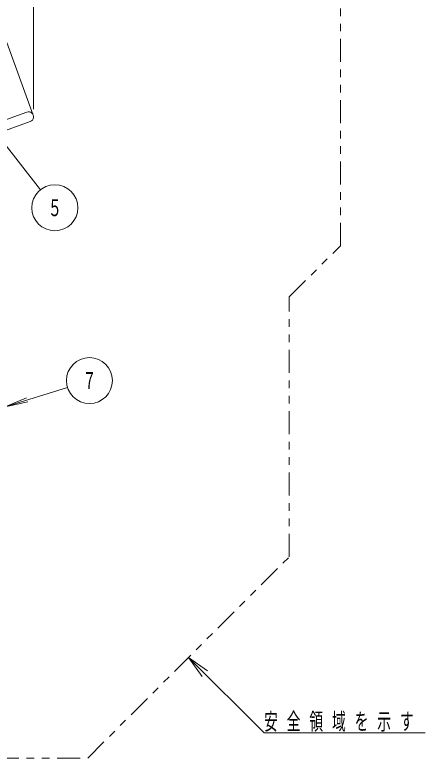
# Model space of a CAD drawing. Units: millimetres on the paper, scale 1:50. Extents: x -385 to 0, y -594 to 267.
# Drawn here: x -195 to -141.5, y 72 to 169 of the extents above; entities that cross this region are included whole.
import ezdxf
from ezdxf.enums import TextEntityAlignment as Align

# ---------------------------------------------------------------- set-up
doc = ezdxf.new("R2010")
doc.units = ezdxf.units.MM
doc.linetypes.add('USER3', pattern=[8, 3, -1, 1, -1, 1, -1])
doc.layers.add('LY_1', color=140, linetype='Continuous', lineweight=50)
doc.styles.add('ＭＳ ゴシック', font='')
doc.styles.get('ＭＳ ゴシック').set_extended_font_data('MS Gothic')

msp = doc.modelspace()

# ---------------------------------------------------------------- linework, layer by layer
at = {"layer": 'LY_1', "color": 7, "lineweight": 13}
for p, q in [((-192.568, 156.697), (-192.568, 216.838)), ((-196.061, 165.41), (-192.607, 155.92)), ((-193.44, 156.308), (-200.347, 153.794)), ((-192.995, 155.086), (-199.902, 152.573)), ((-191.644, 146.184), (-197.75, 153.97)), ((-188.147, 120.376), (-196.26, 117.858)), ((-196.26, 117.858), (-193.483, 118.993)), ((-196.26, 117.858), (-193.329, 118.494)), ((-170.598, 82.649), (-172.366, 85.124)), ((-172.366, 85.124), (-169.891, 83.356)), ((-172.366, 85.124), (-170.244, 83.002)), ((-172.366, 85.124), (-162.514, 75.273)), ((-162.514, 75.273), (-141.514, 75.273))]:
    msp.add_line(p, q, dxfattribs=at)
at = {"layer": 'LY_1', "color": 7, "linetype": 'USER3', "lineweight": 13}
for p, q in [((-152.568, 138.859), (-152.568, 178.572)), ((-159.22, 132.207), (-152.568, 138.859)), ((-159.22, 98.27), (-159.22, 132.207)), ((-185.511, 71.978), (-159.22, 98.27)), ((-277.503, 71.978), (-185.511, 71.978))]:
    msp.add_line(p, q, dxfattribs=at)
at = {"layer": 'LY_1', "color": 7, "lineweight": 13}
for centre in [(-189.793, 143.823), (-185.281, 121.265)]:
    msp.add_circle(centre, 3, dxfattribs=at)
msp.add_arc((-193.218, 155.697), 0.65, 290, 110.00001, dxfattribs=at)

# ---------------------------------------------------------------- texts
at = {"layer": 'LY_1', "color": 7, "style": 'ＭＳ ゴシック', "width": 0.6}
for s, p in [('５', (-189.793, 143.823)), ('７', (-185.281, 121.265))]:
    msp.add_text(s, height=2.199, dxfattribs=at).set_placement(p, align=Align.MIDDLE_CENTER)
at = {"layer": 'LY_1', "color": 7, "insert": (-162.514, 75.423), "char_height": 2.199, "attachment_point": 7, "style": 'ＭＳ ゴシック'}
msp.add_mtext('\\T1.64;\\W0.6;安全領域を示す', dxfattribs=at)

doc.saveas('drawing.dxf')
